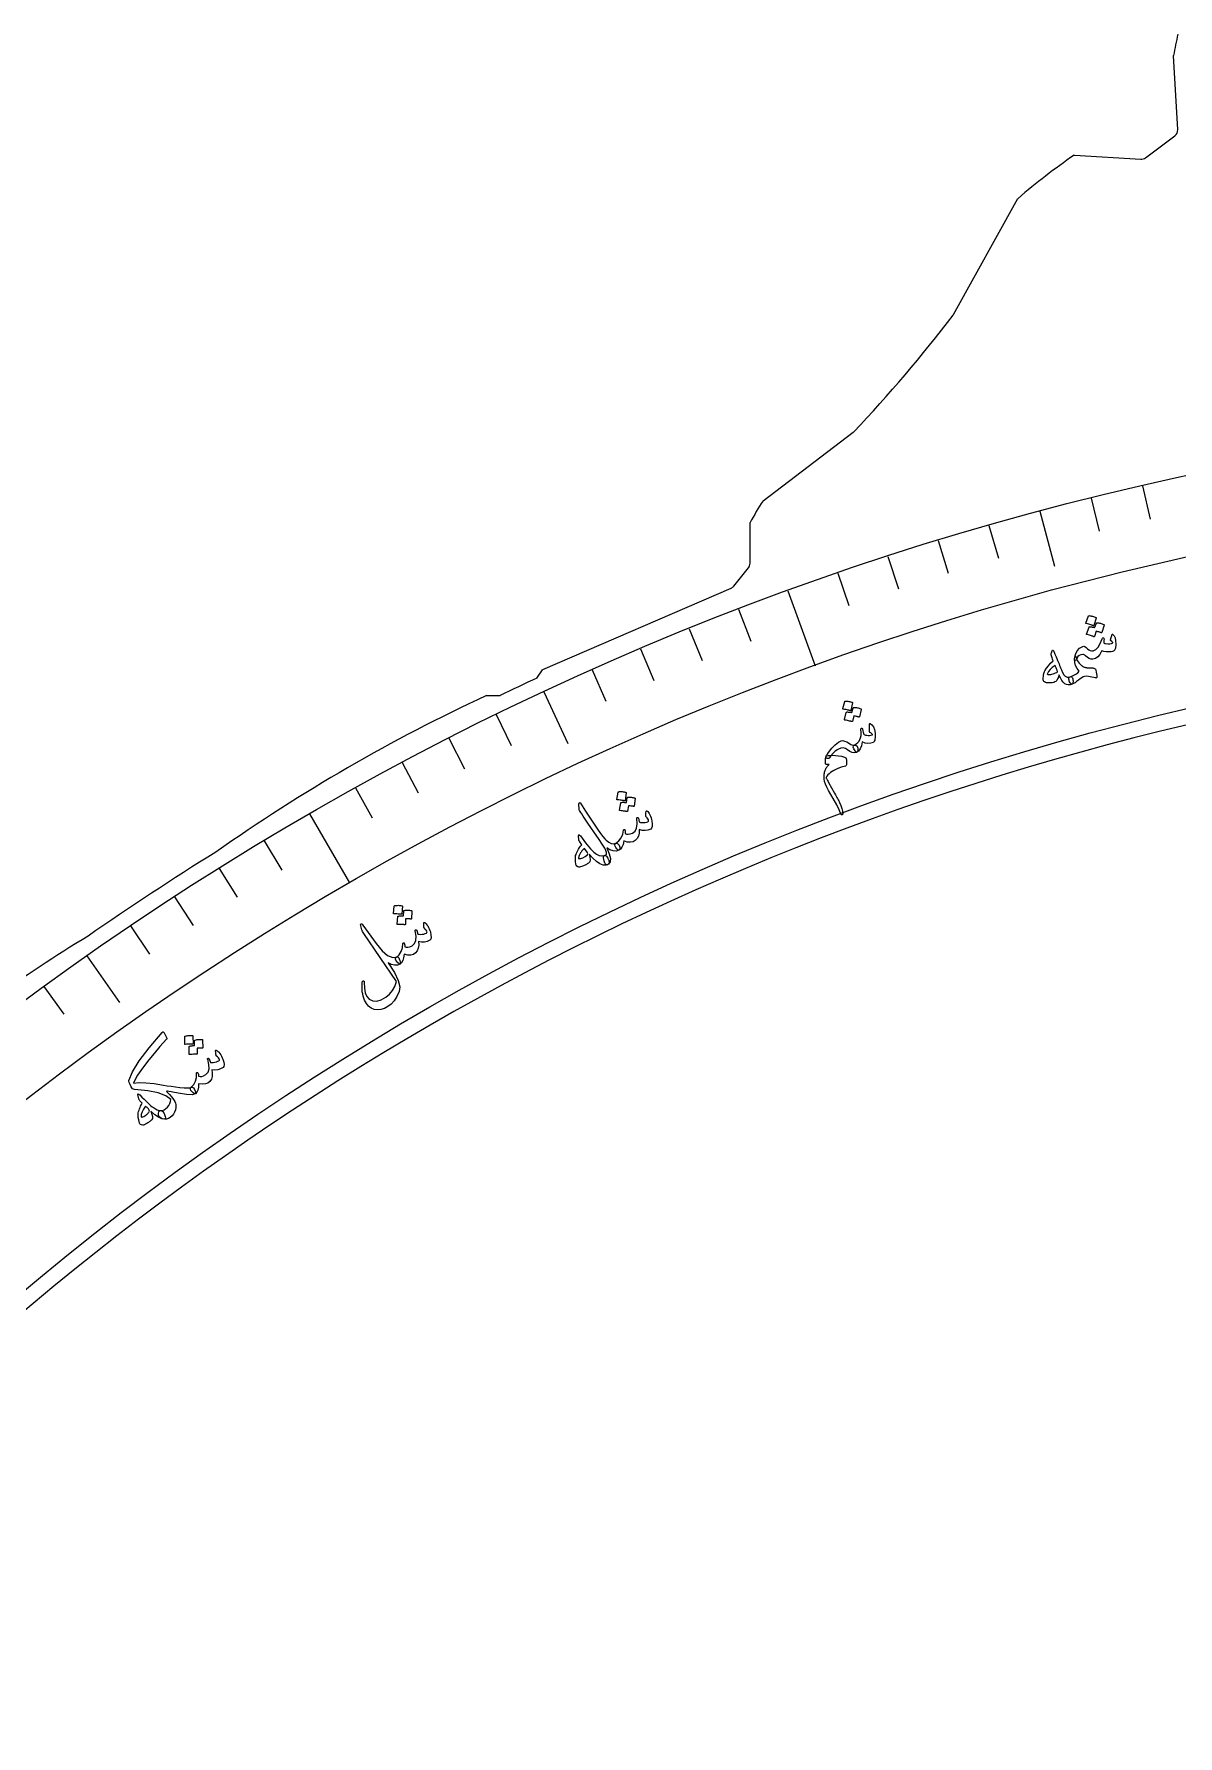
# Model space of a CAD drawing. Header units: millimetres. Extents: x -62 to 62, y -62 to 70.
# Drawn here: x -36.46 to -13.15, y 34.64 to 69.3 of the extents above; entities that cross this region are included whole.
import ezdxf

# ---------------------------------------------------------------- set-up
doc = ezdxf.new("R2010")
doc.units = ezdxf.units.MM
for name, color, linetype in [('CUT_INNER', 6, 'Continuous'), ('CUT_OUTER', 1, 'Continuous'), ('ENGRAVE', 7, 'Continuous'), ('ENGRAVE_FINE', 8, 'Continuous'), ('TEXT', 5, 'Continuous')]:
    doc.layers.add(name, color=color, linetype=linetype)

msp = doc.modelspace()

# ---------------------------------------------------------------- linework, layer by layer
at = {"layer": 'CUT_INNER'}
msp.add_arc((0.0001, -0.0002), 56.7299, 92.29341, 20.74242, dxfattribs=at)
at = {"layer": 'CUT_OUTER'}
for points in [[(-13.1565, 67.357), (-13.2399, 68.859), (-13.24, 68.8622)], [(-13.8122, 66.7817), (-13.2163, 67.2287)], [(-15.265, 66.8364), (-15.2612, 66.8364), (-13.9115, 66.752)], [(-17.7314, 63.5796), (-17.7235, 63.5922), (-16.412, 65.9529), (-16.41, 65.9561)], [(-21.605, 59.7927), (-21.6023, 59.795), (-19.7685, 61.1917), (-19.7563, 61.2021)], [(-21.8693, 58.5242), (-21.8693, 59.3492), (-21.8691, 59.3526)], [(-22.1981, 58.0606), (-21.9021, 58.4305)], [(-26.21, 56.1874), (-26.0978, 56.3556), (-26.0957, 56.3585), (-26.0925, 56.36), (-22.2557, 58.0166)], [(-27.2403, 55.8302), (-27.2366, 55.8304), (-26.9618, 55.8304)]]:
    msp.add_lwpolyline(points, dxfattribs=at)
for centre, radius, start, end in [((-7.9898, 68.0404), 5.3141, 166.26392, 171.10451), ((-13.3063, 67.3487), 0.15, 306.8699, 3.17859), ((-7.2425, 55.2168), 14.12, 124.62191, 130.48527), ((-13.9022, 66.9017), 0.15, 266.42367, 306.8699), ((-40.7986, 81.1748), 29.0119, 316.49377, 322.66426), ((-16.8892, 56.6637), 5.6594, 146.43523, 151.63346), ((-22.0193, 58.5242), 0.15, 321.34019, 0), ((-22.3152, 58.1543), 0.15, 293.35223, 321.34019), ((-6.7194, 14.1713), 46.3166, 114.88585, 115.91541), ((-12.1503, 23.3764), 35.7905, 114.93682, 125.14232), ((-0.3029, 0.4559), 61.4526, 121.872352, 124.777796), ((-18.077, 22.5607), 33.2178, 121.34224, 129.32297)]:
    msp.add_arc(centre, radius, start, end, dxfattribs=at)
at = {"layer": 'ENGRAVE'}
for points in [[(-15.9649, 59.582), (-15.6649, 58.4621)], [(-21.0971, 57.9638), (-20.5419, 56.4385)], [(-26.0687, 55.9045), (-25.5787, 54.8537)], [(-30.8419, 53.4197), (-30.0303, 52.014)], [(-35.3804, 50.5284), (-34.7154, 49.5787)]]:
    msp.add_lwpolyline(points, dxfattribs=at)
for radius in [61.6838, 60.0606, 57.0462]:
    msp.add_circle((0, 0), radius, dxfattribs=at)
at = {"layer": 'ENGRAVE_FINE'}
for points in [[(-13.8758, 60.1028), (-13.7194, 59.425)], [(-14.9227, 59.8515), (-14.7544, 59.1766)], [(-17.0024, 59.2943), (-16.8106, 58.6256)], [(-18.0346, 58.9885), (-17.8312, 58.3233)], [(-19.0613, 58.6648), (-18.8464, 58.0032)], [(-20.0823, 58.3232), (-19.8558, 57.6654)], [(-22.1055, 57.5868), (-21.8562, 56.9374)], [(-23.1072, 57.1922), (-22.8466, 56.5472)], [(-24.1018, 56.7802), (-23.83, 56.1399)], [(-25.0891, 56.351), (-24.8061, 55.7155)], [(-27.0404, 55.441), (-26.7354, 54.8158)], [(-28.0039, 54.9607), (-27.688, 54.3408)], [(-28.9588, 54.4636), (-28.6322, 53.8493)], [(-29.9049, 53.9499), (-29.5676, 53.3414)], [(-31.7695, 52.8733), (-31.4112, 52.2771)], [(-32.6874, 52.3108), (-32.3188, 51.7209)], [(-33.5954, 51.7324), (-33.2165, 51.149)], [(-34.4931, 51.1382), (-34.1041, 50.5615)], [(-36.2568, 49.9032), (-35.8479, 49.3405)]]:
    msp.add_lwpolyline(points, dxfattribs=at)
at = {"layer": 'TEXT'}
for points in [[(-14.977, 57.4502), (-14.9754, 57.4529), (-14.9728, 57.4549), (-14.969, 57.4564), (-14.9642, 57.4572), (-14.9458, 57.4553), (-14.9278, 57.4527), (-14.9102, 57.4494), (-14.8929, 57.4452), (-14.8759, 57.4402), (-14.8589, 57.4343), (-14.8421, 57.4275), (-14.8254, 57.4197), (-14.8209, 57.4165), (-14.8182, 57.4131), (-14.8173, 57.4094), (-14.8181, 57.4055), (-14.8667, 57.2568), (-14.8691, 57.2537), (-14.8728, 57.2525), (-14.878, 57.2532), (-14.8846, 57.2557), (-14.8902, 57.2578), (-14.8991, 57.2609), (-14.9111, 57.2649), (-14.9264, 57.2699), (-14.945, 57.2758), (-14.9673, 57.2825), (-14.9932, 57.2901), (-15.0228, 57.2985), (-15.0269, 57.3001), (-15.0292, 57.3022), (-15.0299, 57.3047), (-15.0288, 57.3076)], [(-14.8142, 57.3062), (-14.8126, 57.3088), (-14.81, 57.3109), (-14.8063, 57.3123), (-14.8015, 57.3131), (-14.7831, 57.3112), (-14.7652, 57.3085), (-14.7476, 57.3051), (-14.7304, 57.3009), (-14.7134, 57.2959), (-14.6965, 57.2899), (-14.6797, 57.2831), (-14.6631, 57.2752), (-14.6595, 57.2725), (-14.6574, 57.2691), (-14.6567, 57.2651), (-14.6575, 57.2606), (-14.7062, 57.112), (-14.708, 57.1098), (-14.7113, 57.1089), (-14.716, 57.1095), (-14.7223, 57.1114), (-14.7264, 57.1128), (-14.7329, 57.115), (-14.7417, 57.1178), (-14.7529, 57.1214), (-14.7664, 57.1257), (-14.7821, 57.1305), (-14.8002, 57.1358), (-14.8205, 57.1416), (-14.8554, 57.0322), (-14.8577, 57.0291), (-14.8615, 57.0279), (-14.8666, 57.0286), (-14.8732, 57.0311), (-14.8788, 57.0332), (-14.8876, 57.0363), (-14.8996, 57.0403), (-14.9148, 57.0453), (-14.9334, 57.0512), (-14.9557, 57.0579), (-14.9815, 57.0655), (-15.011, 57.0739), (-15.0143, 57.0757), (-15.0161, 57.0779), (-15.0165, 57.0805), (-15.0153, 57.0835), (-14.9639, 57.2261), (-14.9623, 57.2287), (-14.9597, 57.2307), (-14.956, 57.2322), (-14.9512, 57.233), (-14.9382, 57.2317), (-14.9253, 57.2301), (-14.9124, 57.2281), (-14.8995, 57.2259), (-14.8867, 57.2231), (-14.8741, 57.2197), (-14.8616, 57.2157), (-14.8494, 57.2111)], [(-15.2204, 56.5714), (-15.2269, 56.5595), (-15.2324, 56.5511), (-15.2368, 56.5461), (-15.2401, 56.5445), (-15.2504, 56.5474), (-15.2573, 56.5534), (-15.2608, 56.5625), (-15.2609, 56.5749), (-15.2425, 56.6692), (-15.2084, 56.7434), (-15.1587, 56.7975), (-15.0934, 56.8315), (-15.0715, 56.8334), (-15.0477, 56.8261), (-15.022, 56.8097), (-14.9943, 56.7842), (-14.9679, 56.7603), (-14.9399, 56.7452), (-14.91, 56.7388), (-14.8785, 56.7412), (-14.8257, 56.7654), (-14.778, 56.8145), (-14.7352, 56.8884), (-14.6975, 56.9871), (-14.6922, 56.9978), (-14.686, 57.0039), (-14.6789, 57.0057), (-14.6709, 57.0029), (-14.663, 56.9959), (-14.6584, 56.986), (-14.6571, 56.9732), (-14.6592, 56.9576), (-14.6624, 56.9423), (-14.6644, 56.9307), (-14.6654, 56.9227), (-14.6653, 56.9184), (-14.6604, 56.9065), (-14.6527, 56.8975), (-14.6422, 56.8915), (-14.6288, 56.8884), (-14.5819, 56.8842), (-14.5416, 56.8852), (-14.5082, 56.8914), (-14.4814, 56.9029), (-14.4789, 56.9093), (-14.4853, 56.9198), (-14.5005, 56.9342), (-14.5247, 56.9527), (-14.5273, 56.9547), (-14.5289, 56.957), (-14.5295, 56.9595), (-14.5289, 56.9623), (-14.4933, 57.077), (-14.4912, 57.0794), (-14.4887, 57.0804), (-14.4859, 57.0798), (-14.4827, 57.0779), (-14.4531, 57.0469), (-14.4326, 57.0029), (-14.4212, 56.9459), (-14.4188, 56.8758), (-14.4195, 56.8567), (-14.4207, 56.8389), (-14.4224, 56.8224), (-14.4248, 56.8072), (-14.4277, 56.7935), (-14.4312, 56.7812), (-14.4353, 56.7705), (-14.44, 56.7613), (-14.4513, 56.7463), (-14.4669, 56.7348), (-14.4866, 56.7266), (-14.5106, 56.7218), (-14.5663, 56.7183), (-14.6164, 56.7197), (-14.6608, 56.7262), (-14.6996, 56.7376), (-14.7019, 56.7389), (-14.7043, 56.7386), (-14.7068, 56.7368), (-14.7092, 56.7333), (-14.7409, 56.6695), (-14.7814, 56.6209), (-14.8309, 56.5877), (-14.8892, 56.5698), (-14.924, 56.5701), (-14.9597, 56.5817), (-14.9961, 56.6048), (-15.0333, 56.6393), (-15.0471, 56.651), (-15.0616, 56.6592), (-15.0766, 56.6638), (-15.0923, 56.6649), (-15.1305, 56.6585), (-15.1635, 56.6446), (-15.1913, 56.6233), (-15.214, 56.5947), (-15.2176, 56.5876), (-15.2199, 56.5814), (-15.2208, 56.576), (-15.2204, 56.5714)], [(-15.7145, 56.7403), (-15.7075, 56.7535), (-15.7, 56.7569), (-15.6921, 56.7505), (-15.6838, 56.7344), (-15.6798, 56.7244), (-15.6741, 56.7105), (-15.6666, 56.6929), (-15.6574, 56.6715), (-15.6465, 56.6461), (-15.634, 56.6164), (-15.6199, 56.5824), (-15.6041, 56.5441), (-15.5886, 56.5065), (-15.5748, 56.4728), (-15.5626, 56.4431), (-15.552, 56.4173), (-15.5431, 56.3955), (-15.536, 56.3779), (-15.5305, 56.3644), (-15.5268, 56.355), (-15.5014, 56.2964), (-15.4761, 56.2525), (-15.4507, 56.2232), (-15.4254, 56.2084), (-15.4093, 56.2044), (-15.391, 56.2039), (-15.3705, 56.2069), (-15.3479, 56.2135), (-15.3338, 56.2149), (-15.3217, 56.2112), (-15.3115, 56.2022), (-15.3033, 56.1879), (-15.2968, 56.1698), (-15.2923, 56.1509), (-15.2898, 56.1312), (-15.2894, 56.1108), (-15.2911, 56.0928), (-15.2946, 56.0788), (-15.2998, 56.0689), (-15.3068, 56.0629), (-15.3504, 56.0514), (-15.3901, 56.0491), (-15.4259, 56.0559), (-15.4577, 56.0719), (-15.4884, 56.0997), (-15.5184, 56.1392), (-15.5476, 56.1904), (-15.576, 56.2533), (-15.5885, 56.2067), (-15.6037, 56.1686), (-15.6217, 56.139), (-15.6425, 56.1178), (-15.6612, 56.1071), (-15.6842, 56.0985), (-15.7117, 56.092), (-15.7436, 56.0877), (-15.778, 56.0859), (-15.8075, 56.0868), (-15.8322, 56.0905), (-15.8521, 56.0968), (-15.8695, 56.1066), (-15.8825, 56.1184), (-15.8911, 56.1321), (-15.8953, 56.1476), (-15.8969, 56.1681), (-15.8964, 56.1915), (-15.8938, 56.2177), (-15.8891, 56.2467), (-15.883, 56.2762), (-15.8771, 56.3001), (-15.8714, 56.3182), (-15.8659, 56.3307), (-15.8311, 56.3851), (-15.7914, 56.4381), (-15.7466, 56.4897), (-15.6969, 56.54), (-15.708, 56.5715), (-15.7173, 56.5987), (-15.7247, 56.6217), (-15.7303, 56.6405), (-15.7337, 56.6567), (-15.7348, 56.6717), (-15.7336, 56.6855), (-15.73, 56.6982)], [(-15.2106, 56.5686), (-15.2021, 56.5448), (-15.1869, 56.5189), (-15.1651, 56.491), (-15.1368, 56.461), (-15.1247, 56.4503), (-15.1126, 56.4405), (-15.1005, 56.4317), (-15.0882, 56.4237), (-15.0758, 56.4167), (-15.0634, 56.4106), (-15.0509, 56.4054), (-15.0382, 56.4012), (-15.0326, 56.3999), (-15.0255, 56.399), (-15.017, 56.3983), (-15.0069, 56.3979), (-14.9953, 56.3976), (-14.9821, 56.3975), (-14.9675, 56.3974), (-14.9512, 56.3974), (-14.9382, 56.3972), (-14.926, 56.3967), (-14.9145, 56.3958), (-14.9039, 56.3947), (-14.8939, 56.3932), (-14.8843, 56.3916), (-14.8751, 56.3897), (-14.8663, 56.3876), (-14.8518, 56.383), (-14.8402, 56.3752), (-14.8316, 56.3641), (-14.8259, 56.3498), (-14.8166, 56.3081), (-14.81, 56.2706), (-14.806, 56.2374), (-14.8047, 56.2083), (-14.8054, 56.1965), (-14.8095, 56.1892), (-14.817, 56.1863), (-14.8279, 56.1879), (-14.9087, 56.2065), (-14.9733, 56.218), (-15.0218, 56.2222), (-15.0541, 56.2193), (-15.0801, 56.2096), (-15.1098, 56.1936), (-15.143, 56.1711), (-15.18, 56.1423), (-15.1985, 56.1271), (-15.2162, 56.1134), (-15.233, 56.1011), (-15.249, 56.0903), (-15.2643, 56.0811), (-15.279, 56.0734), (-15.2932, 56.0674), (-15.3068, 56.0629), (-15.3169, 56.0626), (-15.3272, 56.0672), (-15.3377, 56.0767), (-15.3484, 56.0911), (-15.3584, 56.1089), (-15.3659, 56.1272), (-15.3712, 56.1459), (-15.374, 56.165), (-15.3737, 56.1825), (-15.3692, 56.1964), (-15.3606, 56.2067), (-15.3479, 56.2135), (-15.2868, 56.2386), (-15.2357, 56.2655), (-15.1944, 56.2942), (-15.1629, 56.3247), (-15.2072, 56.3799), (-15.238, 56.44), (-15.2554, 56.5052), (-15.2592, 56.5753), (-15.2492, 56.6192), (-15.2377, 56.6327), (-15.2249, 56.6159), (-15.2106, 56.5686)], [(-15.6569, 56.4414), (-15.7118, 56.4037), (-15.7561, 56.3638), (-15.7898, 56.3216), (-15.813, 56.2772), (-15.8138, 56.2717), (-15.8125, 56.2674), (-15.809, 56.2641), (-15.8033, 56.2619), (-15.7837, 56.2593), (-15.7633, 56.2589), (-15.7418, 56.2607), (-15.7194, 56.2647), (-15.6961, 56.2708), (-15.6717, 56.2791), (-15.6464, 56.2896), (-15.6201, 56.3022), (-15.6162, 56.3047), (-15.6124, 56.3084), (-15.6086, 56.3131), (-15.605, 56.319), (-15.6098, 56.3324), (-15.615, 56.3463), (-15.6208, 56.3608), (-15.627, 56.3759), (-15.6338, 56.3914), (-15.641, 56.4075), (-15.6487, 56.4242), (-15.6569, 56.4414)], [(-19.9412, 55.7095), (-19.9399, 55.7123), (-19.9374, 55.7146), (-19.9339, 55.7163), (-19.9292, 55.7175), (-19.9107, 55.7173), (-19.8926, 55.7163), (-19.8748, 55.7145), (-19.8573, 55.7119), (-19.8399, 55.7084), (-19.8226, 55.704), (-19.8052, 55.6987), (-19.7879, 55.6924), (-19.7832, 55.6896), (-19.7802, 55.6864), (-19.779, 55.6828), (-19.7794, 55.6789), (-19.8144, 55.5265), (-19.8165, 55.5232), (-19.8201, 55.5217), (-19.8253, 55.5219), (-19.832, 55.5239), (-19.8378, 55.5255), (-19.8469, 55.5278), (-19.8592, 55.5307), (-19.8748, 55.5344), (-19.8939, 55.5386), (-19.9166, 55.5434), (-19.943, 55.5486), (-19.9731, 55.5544), (-19.9773, 55.5556), (-19.9798, 55.5575), (-19.9807, 55.5599), (-19.98, 55.563)], [(-19.7667, 55.5803), (-19.7654, 55.5831), (-19.7629, 55.5853), (-19.7593, 55.5871), (-19.7547, 55.5883), (-19.7363, 55.588), (-19.7182, 55.587), (-19.7004, 55.5851), (-19.683, 55.5824), (-19.6656, 55.5789), (-19.6483, 55.5744), (-19.6311, 55.5691), (-19.6138, 55.5627), (-19.6101, 55.5603), (-19.6077, 55.5571), (-19.6067, 55.5532), (-19.607, 55.5486), (-19.6421, 55.3964), (-19.6436, 55.394), (-19.6468, 55.3929), (-19.6516, 55.393), (-19.658, 55.3944), (-19.6622, 55.3955), (-19.6689, 55.397), (-19.6779, 55.3991), (-19.6893, 55.4017), (-19.703, 55.4048), (-19.7191, 55.4081), (-19.7375, 55.4118), (-19.7582, 55.4158), (-19.7831, 55.3039), (-19.7851, 55.3006), (-19.7887, 55.2991), (-19.7939, 55.2993), (-19.8006, 55.3012), (-19.8064, 55.3029), (-19.8155, 55.3051), (-19.8277, 55.3081), (-19.8433, 55.3117), (-19.8623, 55.316), (-19.885, 55.3207), (-19.9113, 55.326), (-19.9413, 55.3318), (-19.9448, 55.3333), (-19.9468, 55.3353), (-19.9474, 55.3379), (-19.9465, 55.341), (-19.9082, 55.4874), (-19.9068, 55.4902), (-19.9044, 55.4925), (-19.9008, 55.4942), (-19.8962, 55.4954), (-19.8832, 55.4953), (-19.8702, 55.4948), (-19.8572, 55.494), (-19.8442, 55.4929), (-19.8312, 55.4912), (-19.8184, 55.4889), (-19.8057, 55.4861), (-19.7931, 55.4825)], [(-19.4349, 55.2489), (-19.4344, 55.2564), (-19.4322, 55.2609), (-19.4282, 55.2623), (-19.4224, 55.2606), (-19.3862, 55.2341), (-19.3571, 55.1926), (-19.3353, 55.1362), (-19.3206, 55.0648), (-19.3177, 55.0329), (-19.3173, 55.0021), (-19.3194, 54.9725), (-19.324, 54.9442), (-19.3307, 54.9183), (-19.3381, 54.8983), (-19.3462, 54.8843), (-19.355, 54.8763), (-19.4103, 54.8583), (-19.4672, 54.8541), (-19.5257, 54.8634), (-19.5859, 54.8863), (-19.6019, 54.8057), (-19.6257, 54.7436), (-19.6575, 54.7001), (-19.6973, 54.6751), (-19.7043, 54.675), (-19.7122, 54.6794), (-19.721, 54.6883), (-19.7308, 54.7017), (-19.7545, 54.7467), (-19.7656, 54.7818), (-19.7642, 54.8068), (-19.7502, 54.8219), (-19.7099, 54.8448), (-19.6764, 54.871), (-19.6499, 54.9004), (-19.6302, 54.9331), (-19.6168, 54.9718), (-19.609, 55.0194), (-19.6069, 55.0757), (-19.6104, 55.1408), (-19.6098, 55.149), (-19.6072, 55.1553), (-19.6026, 55.1598), (-19.596, 55.1625), (-19.5884, 55.163), (-19.5828, 55.1603), (-19.5789, 55.1544), (-19.577, 55.1453), (-19.5722, 55.1101), (-19.567, 55.0822), (-19.5614, 55.0615), (-19.5554, 55.0481), (-19.5469, 55.0398), (-19.5333, 55.0325), (-19.5145, 55.0264), (-19.4907, 55.0214), (-19.4632, 55.0188), (-19.4349, 55.0195), (-19.406, 55.0234), (-19.3764, 55.0305), (-19.3763, 55.0305), (-19.376, 55.0307), (-19.3755, 55.0308), (-19.3748, 55.0311), (-19.3742, 55.033), (-19.3751, 55.036), (-19.3776, 55.0401), (-19.3816, 55.0452), (-19.388, 55.0517), (-19.3977, 55.0598), (-19.4108, 55.0694), (-19.4271, 55.0807), (-19.43, 55.0827), (-19.4321, 55.0858), (-19.4335, 55.0898), (-19.4339, 55.0948)], [(-20.0132, 54.9073), (-19.9813, 54.9117), (-19.9424, 54.904), (-19.8966, 54.8843), (-19.844, 54.8525), (-19.8168, 54.8363), (-19.7928, 54.8254), (-19.7723, 54.82), (-19.7551, 54.8201), (-19.7137, 54.8191), (-19.6866, 54.7996), (-19.6738, 54.7616), (-19.6752, 54.7052), (-19.6779, 54.6945), (-19.6833, 54.6857), (-19.6914, 54.6786), (-19.7022, 54.6733), (-19.744, 54.6656), (-19.7883, 54.6717), (-19.8351, 54.6917), (-19.8844, 54.7254), (-19.9275, 54.752), (-19.973, 54.7628), (-20.0207, 54.7577), (-20.0707, 54.7368), (-20.0955, 54.7221), (-20.1191, 54.7061), (-20.1416, 54.6885), (-20.163, 54.6696), (-20.1831, 54.6492), (-20.2017, 54.6276), (-20.2187, 54.6046), (-20.2342, 54.5804), (-20.249, 54.5613), (-20.2643, 54.5498), (-20.2801, 54.546), (-20.2965, 54.5498), (-20.3117, 54.5582), (-20.3217, 54.5668), (-20.3266, 54.5758), (-20.3262, 54.585), (-20.321, 54.5979), (-20.3105, 54.6159), (-20.2948, 54.6391), (-20.2738, 54.6674), (-20.2009, 54.7575), (-20.1331, 54.8275), (-20.0705, 54.8774), (-20.0132, 54.9073)], [(-20.3323, 54.4532), (-20.3322, 54.506), (-20.3303, 54.5465), (-20.3265, 54.5748), (-20.321, 54.5907), (-20.3068, 54.6006), (-20.2798, 54.6078), (-20.2402, 54.6124), (-20.1878, 54.6142), (-20.1264, 54.6124), (-20.0654, 54.6057), (-20.0048, 54.5942), (-19.9446, 54.578), (-19.9284, 54.5707), (-19.9167, 54.5595), (-19.9096, 54.5444), (-19.907, 54.5253), (-19.906, 54.5056), (-19.9053, 54.488), (-19.905, 54.4727), (-19.905, 54.4595), (-19.9051, 54.4487), (-19.9053, 54.4405), (-19.9055, 54.4348), (-19.9057, 54.4316), (-19.9078, 54.4164), (-19.912, 54.4048), (-19.9181, 54.3969), (-19.9263, 54.3927), (-20.013, 54.3695), (-20.092, 54.3404), (-20.1634, 54.3055), (-20.2272, 54.2648), (-20.2603, 54.239), (-20.2871, 54.2128), (-20.3075, 54.1862), (-20.3215, 54.1592), (-20.3206, 54.1552), (-20.318, 54.1487), (-20.3138, 54.1397), (-20.308, 54.1281), (-20.3006, 54.1141), (-20.2915, 54.0975), (-20.2808, 54.0784), (-20.2685, 54.0569), (-20.1469, 53.8395), (-20.1295, 53.8092), (-20.1134, 53.7809), (-20.0986, 53.7546), (-20.0851, 53.7302), (-20.073, 53.7078), (-20.0625, 53.6875), (-20.0536, 53.6692), (-20.0463, 53.6531), (-20.0197, 53.5895), (-19.9999, 53.5302), (-19.9869, 53.475), (-19.9806, 53.424), (-19.9818, 53.414), (-19.9848, 53.4063), (-19.9895, 53.4009), (-19.9961, 53.3979), (-20.006, 53.3979), (-20.0147, 53.4043), (-20.0222, 53.4169), (-20.0284, 53.4358), (-20.0547, 53.5049), (-20.1045, 53.6049), (-20.1776, 53.7357), (-20.2743, 53.8972), (-20.3085, 53.9617), (-20.334, 54.023), (-20.3507, 54.0811), (-20.3586, 54.136), (-20.3598, 54.1617), (-20.3601, 54.1862), (-20.3594, 54.2095), (-20.3579, 54.2317), (-20.3554, 54.2526), (-20.3519, 54.2721), (-20.3475, 54.2903), (-20.3421, 54.307), (-20.3349, 54.3233), (-20.3267, 54.3392), (-20.3177, 54.3547), (-20.3077, 54.3699), (-20.2969, 54.3848), (-20.2854, 54.3995), (-20.2733, 54.414), (-20.2605, 54.4282), (-20.2618, 54.4286), (-20.2635, 54.4289), (-20.2656, 54.4291), (-20.2681, 54.429), (-20.2711, 54.4289), (-20.2744, 54.4286), (-20.2781, 54.4281), (-20.2823, 54.4275), (-20.2861, 54.4278), (-20.2901, 54.428), (-20.2941, 54.4281), (-20.2981, 54.4281), (-20.3023, 54.4279), (-20.3066, 54.4279), (-20.311, 54.4279), (-20.3156, 54.428), (-20.323, 54.43), (-20.3282, 54.4349), (-20.3314, 54.4426), (-20.3323, 54.4532)], [(-24.5559, 53.8636), (-24.5548, 53.8665), (-24.5526, 53.8689), (-24.5492, 53.871), (-24.5446, 53.8726), (-24.5262, 53.8739), (-24.508, 53.8745), (-24.4901, 53.8742), (-24.4724, 53.873), (-24.4548, 53.871), (-24.4372, 53.8681), (-24.4195, 53.8642), (-24.4017, 53.8594), (-24.3968, 53.857), (-24.3935, 53.8541), (-24.3919, 53.8506), (-24.3921, 53.8467), (-24.4142, 53.6919), (-24.416, 53.6885), (-24.4195, 53.6866), (-24.4247, 53.6864), (-24.4315, 53.6878), (-24.4375, 53.6889), (-24.4467, 53.6904), (-24.4592, 53.6923), (-24.4751, 53.6947), (-24.4944, 53.6973), (-24.5175, 53.7001), (-24.5443, 53.7031), (-24.5747, 53.7063), (-24.579, 53.7072), (-24.5817, 53.7089), (-24.5828, 53.7112), (-24.5823, 53.7143)], [(-24.3711, 53.7495), (-24.37, 53.7524), (-24.3678, 53.7549), (-24.3644, 53.7569), (-24.3598, 53.7585), (-24.3415, 53.7598), (-24.3233, 53.7602), (-24.3055, 53.7599), (-24.2878, 53.7587), (-24.2703, 53.7566), (-24.2527, 53.7536), (-24.235, 53.7497), (-24.2173, 53.7449), (-24.2133, 53.7427), (-24.2107, 53.7397), (-24.2093, 53.736), (-24.2093, 53.7313), (-24.2315, 53.5767), (-24.2328, 53.5742), (-24.2359, 53.5728), (-24.2407, 53.5726), (-24.2472, 53.5734), (-24.2515, 53.5741), (-24.2583, 53.5751), (-24.2674, 53.5764), (-24.279, 53.5781), (-24.293, 53.5799), (-24.3093, 53.5819), (-24.3279, 53.5841), (-24.3489, 53.5863), (-24.3643, 53.4726), (-24.3661, 53.4692), (-24.3695, 53.4674), (-24.3747, 53.4672), (-24.3816, 53.4686), (-24.3875, 53.4697), (-24.3967, 53.4712), (-24.4092, 53.4731), (-24.425, 53.4754), (-24.4443, 53.4781), (-24.4673, 53.4809), (-24.494, 53.4839), (-24.5244, 53.4872), (-24.528, 53.4884), (-24.5301, 53.4903), (-24.5309, 53.4928), (-24.5303, 53.4959), (-24.5044, 53.6451), (-24.5033, 53.6479), (-24.501, 53.6504), (-24.4976, 53.6524), (-24.4931, 53.654), (-24.4801, 53.655), (-24.4671, 53.6556), (-24.4541, 53.6559), (-24.441, 53.6559), (-24.428, 53.6553), (-24.415, 53.6541), (-24.4021, 53.6523), (-24.3893, 53.6499)], [(-24.8515, 52.493), (-24.8566, 52.5239), (-24.8563, 52.5474), (-24.8505, 52.5633), (-24.8392, 52.5718), (-24.8215, 52.5785), (-24.8082, 52.5859), (-24.7992, 52.5939), (-24.7945, 52.6024), (-24.7937, 52.6326), (-24.8056, 52.6725), (-24.83, 52.7219), (-24.8672, 52.781), (-24.9592, 52.9166), (-25.0411, 53.0373), (-25.1128, 53.1432), (-25.1744, 53.2342), (-25.2258, 53.3103), (-25.2672, 53.3716), (-25.2985, 53.4179), (-25.3198, 53.4493), (-25.3328, 53.4706), (-25.3425, 53.4889), (-25.3488, 53.5043), (-25.3517, 53.5167), (-25.3553, 53.6147), (-25.3507, 53.6398), (-25.3439, 53.6523), (-25.335, 53.652), (-25.324, 53.6391), (-25.2205, 53.4777), (-25.1279, 53.3355), (-25.0462, 53.2124), (-24.9753, 53.1086), (-24.9154, 53.0238), (-24.8665, 52.9578), (-24.8287, 52.9107), (-24.802, 52.8825), (-24.7471, 52.8412), (-24.6963, 52.8171), (-24.6496, 52.8102), (-24.6068, 52.8206), (-24.5932, 52.8237), (-24.5791, 52.8206), (-24.5645, 52.8112), (-24.5494, 52.7957), (-24.5382, 52.78), (-24.53, 52.7631), (-24.5248, 52.7451), (-24.5227, 52.7259), (-24.5236, 52.7087), (-24.527, 52.6952), (-24.5327, 52.6853), (-24.5409, 52.6791), (-24.5997, 52.662), (-24.6606, 52.6644), (-24.7236, 52.6863), (-24.7886, 52.7278), (-24.737, 52.6082), (-24.7138, 52.513), (-24.7189, 52.4423), (-24.7524, 52.3961), (-24.7634, 52.3892), (-24.7738, 52.385), (-24.7835, 52.3835), (-24.7926, 52.3847), (-24.8029, 52.3891), (-24.8123, 52.397), (-24.8207, 52.4085), (-24.8282, 52.4235), (-24.8314, 52.4325), (-24.8347, 52.4413), (-24.8379, 52.45), (-24.841, 52.4587), (-24.844, 52.4673), (-24.8468, 52.4759), (-24.8493, 52.4844), (-24.8515, 52.493)], [(-23.9841, 53.4771), (-23.9817, 53.481), (-23.9772, 53.482), (-23.9708, 53.4802), (-23.9624, 53.4754), (-23.9513, 53.4659), (-23.9393, 53.4506), (-23.9264, 53.4295), (-23.9127, 53.4027), (-23.8982, 53.3716), (-23.8862, 53.3404), (-23.8768, 53.309), (-23.8699, 53.2774), (-23.8623, 53.2134), (-23.8637, 53.1643), (-23.8742, 53.1301), (-23.8937, 53.1109), (-23.9506, 53.0891), (-24.0085, 53.0805), (-24.0673, 53.0849), (-24.1271, 53.1024), (-24.1301, 53.0307), (-24.1444, 52.9693), (-24.17, 52.9182), (-24.2068, 52.8774), (-24.253, 52.851), (-24.3073, 52.8408), (-24.3698, 52.8468), (-24.4406, 52.8691), (-24.4571, 52.7987), (-24.4795, 52.7435), (-24.508, 52.7034), (-24.5425, 52.6784), (-24.5521, 52.6792), (-24.5654, 52.6888), (-24.5823, 52.7072), (-24.6029, 52.7344), (-24.6191, 52.7632), (-24.6255, 52.787), (-24.6219, 52.8059), (-24.6084, 52.8199), (-24.5437, 52.8699), (-24.4951, 52.9313), (-24.4627, 53.0039), (-24.4463, 53.088), (-24.4454, 53.0925), (-24.4439, 53.0962), (-24.4417, 53.099), (-24.4389, 53.1009), (-24.435, 53.1022), (-24.4311, 53.1026), (-24.4272, 53.102), (-24.4234, 53.1004), (-24.418, 53.0926), (-24.4148, 53.0767), (-24.4139, 53.0525), (-24.4151, 53.0202), (-24.3884, 53.0081), (-24.3545, 53.0056), (-24.3135, 53.0129), (-24.2652, 53.0299), (-24.213, 53.0684), (-24.1805, 53.131), (-24.1677, 53.2176), (-24.1745, 53.3284), (-24.1749, 53.3341), (-24.1743, 53.3385), (-24.1726, 53.3418), (-24.17, 53.3438), (-24.1654, 53.3454), (-24.161, 53.346), (-24.1568, 53.3455), (-24.1529, 53.3439), (-24.1491, 53.3409), (-24.1461, 53.3375), (-24.144, 53.3337), (-24.1426, 53.3296), (-24.1283, 53.2561), (-24.1024, 53.248), (-24.0737, 53.2437), (-24.0421, 53.243), (-24.0077, 53.2459), (-23.9757, 53.2521), (-23.953, 53.2606), (-23.9396, 53.2712), (-23.9355, 53.2841), (-23.9392, 53.2993), (-23.9496, 53.3186), (-23.9669, 53.342), (-23.991, 53.3694), (-23.9933, 53.3792), (-23.993, 53.4004), (-23.9899, 53.433), (-23.9841, 53.4771)], [(-25.052, 52.6416), (-24.9983, 52.5975), (-24.9449, 52.5711), (-24.8919, 52.5626), (-24.8392, 52.5718), (-24.8245, 52.5737), (-24.8099, 52.5693), (-24.7954, 52.5586), (-24.7811, 52.5417), (-24.7749, 52.532), (-24.769, 52.522), (-24.7634, 52.5116), (-24.758, 52.5008), (-24.7532, 52.4896), (-24.7492, 52.4781), (-24.746, 52.4662), (-24.7435, 52.4539), (-24.7409, 52.4331), (-24.7412, 52.4167), (-24.7445, 52.4046), (-24.7508, 52.3968), (-24.7768, 52.3845), (-24.804, 52.3774), (-24.8324, 52.3755), (-24.8621, 52.3786), (-24.9284, 52.4034), (-24.9976, 52.4491), (-25.0698, 52.5156), (-25.1448, 52.6031), (-25.1316, 52.5364), (-25.1282, 52.4842), (-25.1346, 52.4466), (-25.1507, 52.4234), (-25.1617, 52.4155), (-25.1736, 52.4077), (-25.1863, 52.3999), (-25.1998, 52.3921), (-25.2144, 52.3844), (-25.23, 52.3767), (-25.2466, 52.3689), (-25.2643, 52.3611), (-25.2974, 52.3478), (-25.3237, 52.3391), (-25.3431, 52.3353), (-25.3558, 52.3361), (-25.38, 52.3449), (-25.398, 52.3571), (-25.4099, 52.3728), (-25.4155, 52.392), (-25.4226, 52.4569), (-25.4261, 52.5082), (-25.4262, 52.5458), (-25.4227, 52.5696), (-25.4147, 52.5954), (-25.4045, 52.6217), (-25.3922, 52.6486), (-25.3777, 52.676), (-25.3611, 52.704), (-25.3423, 52.7325), (-25.3214, 52.7615), (-25.2983, 52.7911), (-25.3376, 52.8492), (-25.342, 52.8564), (-25.3459, 52.863), (-25.3495, 52.8691), (-25.3527, 52.8746), (-25.3554, 52.8797), (-25.3572, 52.8845), (-25.3583, 52.8889), (-25.3586, 52.893), (-25.3624, 52.9815), (-25.3607, 52.9943), (-25.3539, 52.9971), (-25.3421, 52.9898), (-25.3252, 52.9724), (-25.2904, 52.923), (-25.2557, 52.8759), (-25.2211, 52.8312), (-25.1865, 52.7888), (-25.1522, 52.7488), (-25.1183, 52.7109), (-25.085, 52.6752), (-25.052, 52.6416)], [(-25.2436, 52.7173), (-25.2532, 52.7087), (-25.263, 52.6994), (-25.2729, 52.6896), (-25.2831, 52.6792), (-25.2932, 52.668), (-25.303, 52.6557), (-25.3126, 52.6423), (-25.3219, 52.6279), (-25.3308, 52.6135), (-25.3387, 52.599), (-25.3456, 52.5843), (-25.3514, 52.5694), (-25.356, 52.5543), (-25.3593, 52.5391), (-25.3614, 52.5237), (-25.3622, 52.5083), (-25.3189, 52.5093), (-25.2748, 52.523), (-25.2297, 52.5494), (-25.1838, 52.5883), (-25.1784, 52.598), (-25.1771, 52.6103), (-25.1799, 52.6252), (-25.1868, 52.6427)], [(-29.1165, 51.5414), (-29.1156, 51.5443), (-29.1136, 51.547), (-29.1104, 51.5493), (-29.106, 51.5513), (-29.0878, 51.5542), (-29.0697, 51.5563), (-29.0518, 51.5576), (-29.0341, 51.558), (-29.0164, 51.5575), (-28.9986, 51.5561), (-28.9806, 51.5538), (-28.9625, 51.5505), (-28.9573, 51.5485), (-28.9538, 51.5459), (-28.952, 51.5426), (-28.9518, 51.5386), (-28.9604, 51.3825), (-28.9619, 51.3789), (-28.9653, 51.3768), (-28.9704, 51.3762), (-28.9774, 51.377), (-28.9834, 51.3776), (-28.9927, 51.3783), (-29.0053, 51.3791), (-29.0213, 51.38), (-29.0408, 51.381), (-29.0641, 51.3818), (-29.091, 51.3825), (-29.1217, 51.383), (-29.126, 51.3836), (-29.1288, 51.385), (-29.1301, 51.3872), (-29.1298, 51.3904)], [(-28.9225, 51.4437), (-28.9217, 51.4466), (-28.9196, 51.4493), (-28.9164, 51.4516), (-28.912, 51.4536), (-28.8939, 51.4564), (-28.8758, 51.4584), (-28.858, 51.4596), (-28.8403, 51.46), (-28.8227, 51.4594), (-28.8049, 51.458), (-28.7869, 51.4556), (-28.7689, 51.4523), (-28.7647, 51.4505), (-28.7618, 51.4478), (-28.7601, 51.4441), (-28.7597, 51.4395), (-28.7685, 51.2836), (-28.7696, 51.2809), (-28.7726, 51.2793), (-28.7773, 51.2786), (-28.7839, 51.2789), (-28.7882, 51.2792), (-28.795, 51.2796), (-28.8043, 51.2801), (-28.8159, 51.2808), (-28.83, 51.2815), (-28.8464, 51.282), (-28.8652, 51.2826), (-28.8863, 51.283), (-28.8918, 51.1684), (-28.8933, 51.1648), (-28.8966, 51.1627), (-28.9017, 51.1621), (-28.9087, 51.1629), (-28.9147, 51.1635), (-28.924, 51.1642), (-28.9366, 51.165), (-28.9525, 51.166), (-28.972, 51.1669), (-28.9951, 51.1677), (-29.022, 51.1685), (-29.0526, 51.169), (-29.0562, 51.17), (-29.0585, 51.1716), (-29.0595, 51.1741), (-29.0592, 51.1772), (-29.0463, 51.3281), (-29.0454, 51.331), (-29.0434, 51.3337), (-29.0402, 51.336), (-29.0358, 51.338), (-29.023, 51.3401), (-29.0101, 51.3418), (-28.9971, 51.3432), (-28.9841, 51.3443), (-28.971, 51.3449), (-28.958, 51.3448), (-28.945, 51.3441), (-28.932, 51.3428)], [(-29.4859, 50.7783), (-29.3655, 50.6326), (-29.2522, 50.5389), (-29.146, 50.4972), (-29.0467, 50.5074), (-29.0373, 50.5028), (-29.0269, 50.4887), (-29.0157, 50.4652), (-29.0034, 50.4322), (-28.9949, 50.4056), (-28.9913, 50.3852), (-28.9928, 50.3708), (-28.9992, 50.3626), (-29.0545, 50.3407), (-29.1129, 50.337), (-29.1744, 50.3515), (-29.239, 50.3842), (-29.1158, 50.1901), (-29.0377, 50.0279), (-29.0046, 49.8977), (-29.0164, 49.7996), (-29.0666, 49.6982), (-29.1217, 49.614), (-29.1818, 49.5471), (-29.2471, 49.4974), (-29.3193, 49.4598), (-29.3896, 49.4376), (-29.458, 49.4308), (-29.5245, 49.4395), (-29.586, 49.4636), (-29.6396, 49.503), (-29.6853, 49.5577), (-29.7229, 49.6279), (-29.7383, 49.6682), (-29.7509, 49.7102), (-29.7609, 49.7537), (-29.7682, 49.7989), (-29.7726, 49.8457), (-29.7742, 49.8942), (-29.7729, 49.9445), (-29.7686, 49.9965), (-29.767, 50.0027), (-29.7644, 50.008), (-29.7608, 50.0125), (-29.7561, 50.016), (-29.7516, 50.0179), (-29.747, 50.0184), (-29.7423, 50.0174), (-29.7374, 50.015), (-29.7332, 50.0111), (-29.7303, 50.0056), (-29.7288, 49.9986), (-29.7286, 49.99), (-29.7268, 49.8714), (-29.7093, 49.775), (-29.6761, 49.7007), (-29.6274, 49.6487), (-29.5549, 49.6135), (-29.4749, 49.6078), (-29.3873, 49.6314), (-29.2919, 49.6843), (-29.2167, 49.7467), (-29.1549, 49.8211), (-29.1064, 49.9077), (-29.0714, 50.0064), (-29.7366, 50.9834), (-29.7524, 51.0068), (-29.7647, 51.0273), (-29.7735, 51.0447), (-29.7788, 51.0592), (-29.8024, 51.1659), (-29.7958, 51.18), (-29.7857, 51.1826), (-29.7719, 51.1738), (-29.7546, 51.1536)], [(-28.5134, 51.2057), (-28.5113, 51.2098), (-28.507, 51.2112), (-28.5004, 51.2099), (-28.4916, 51.2059), (-28.4798, 51.1973), (-28.4665, 51.1831), (-28.4519, 51.1632), (-28.4358, 51.1377), (-28.4187, 51.108), (-28.4041, 51.078), (-28.392, 51.0475), (-28.3824, 51.0166), (-28.3692, 50.9535), (-28.3664, 50.9044), (-28.3739, 50.8695), (-28.3917, 50.8486), (-28.4465, 50.8221), (-28.5034, 50.8085), (-28.5624, 50.8078), (-28.6235, 50.82), (-28.6203, 50.7483), (-28.6293, 50.6859), (-28.6503, 50.6328), (-28.6835, 50.5889), (-28.7272, 50.5587), (-28.7804, 50.5438), (-28.8433, 50.5445), (-28.9157, 50.5605), (-28.926, 50.489), (-28.9436, 50.4321), (-28.9685, 50.3897), (-29.0007, 50.3618), (-29.0104, 50.3617), (-29.0244, 50.3701), (-29.0429, 50.387), (-29.0657, 50.4124), (-29.0844, 50.4396), (-29.0928, 50.4628), (-29.0909, 50.4819), (-29.0786, 50.497), (-29.0185, 50.5524), (-28.9754, 50.6177), (-28.9493, 50.6929), (-28.9403, 50.7781), (-28.9398, 50.7827), (-28.9386, 50.7865), (-28.9367, 50.7895), (-28.934, 50.7916), (-28.9302, 50.7933), (-28.9264, 50.794), (-28.9225, 50.7937), (-28.9185, 50.7925), (-28.9125, 50.7852), (-28.908, 50.7695), (-28.9049, 50.7456), (-28.9033, 50.7133), (-28.8757, 50.7035), (-28.8417, 50.704), (-28.8015, 50.7148), (-28.7549, 50.7359), (-28.7062, 50.7787), (-28.6792, 50.8439), (-28.6739, 50.9313), (-28.6902, 51.0411), (-28.6911, 51.0467), (-28.6909, 51.0512), (-28.6896, 51.0546), (-28.6871, 51.0568), (-28.6826, 51.0588), (-28.6783, 51.0598), (-28.6741, 51.0597), (-28.6701, 51.0584), (-28.666, 51.0557), (-28.6628, 51.0526), (-28.6603, 51.049), (-28.6585, 51.045), (-28.638, 50.973), (-28.6115, 50.9673), (-28.5825, 50.9654), (-28.551, 50.9674), (-28.5169, 50.9733), (-28.4856, 50.9823), (-28.4637, 50.9926), (-28.4513, 51.0044), (-28.4483, 51.0176), (-28.4533, 51.0325), (-28.4654, 51.0508), (-28.4846, 51.0726), (-28.511, 51.0978), (-28.5142, 51.1073), (-28.5156, 51.1285), (-28.5154, 51.1612), (-28.5134, 51.2057)], [(-33.8402, 48.9739), (-33.8359, 48.9765), (-33.8318, 48.9781), (-33.8279, 48.9789), (-33.8241, 48.9787), (-33.8187, 48.9773), (-33.8137, 48.9737), (-33.8092, 48.9681), (-33.805, 48.9603), (-33.753, 48.8508), (-33.7512, 48.8453), (-33.7513, 48.8399), (-33.7533, 48.8344), (-33.7571, 48.829), (-33.8907, 48.68), (-34.0099, 48.5416), (-34.1149, 48.4139), (-34.2059, 48.2969), (-34.2829, 48.1909), (-34.3458, 48.0959), (-34.3948, 48.0119), (-34.43, 47.9391), (-34.315, 47.9477), (-34.1753, 47.9438), (-34.0108, 47.9271), (-33.8217, 47.8975), (-33.7433, 47.8848), (-33.6607, 47.8726), (-33.5737, 47.8609), (-33.4826, 47.8498), (-33.3987, 47.8413), (-33.3338, 47.8379), (-33.2877, 47.8394), (-33.2605, 47.8461), (-33.2318, 47.8518), (-33.2071, 47.8389), (-33.1863, 47.8074), (-33.1694, 47.7574), (-33.1666, 47.7427), (-33.166, 47.7313), (-33.1676, 47.723), (-33.1714, 47.718), (-33.237, 47.7006), (-33.353, 47.7045), (-33.5196, 47.7293), (-33.7371, 47.7747), (-33.7474, 47.7737), (-33.7533, 47.7712), (-33.7547, 47.7674), (-33.7517, 47.7623), (-33.6955, 47.7025), (-33.6493, 47.6488), (-33.6134, 47.6013), (-33.5875, 47.5598), (-33.5768, 47.5288), (-33.57, 47.4984), (-33.5671, 47.4687), (-33.5682, 47.4397), (-33.5767, 47.3897), (-33.5921, 47.3446), (-33.6144, 47.3045), (-33.6436, 47.2692), (-33.6811, 47.2364), (-33.7192, 47.2143), (-33.7578, 47.203), (-33.7969, 47.2024), (-33.8451, 47.212), (-33.8812, 47.2289), (-33.9053, 47.2531), (-33.9174, 47.2846), (-33.921, 47.3244), (-33.9155, 47.3531), (-33.901, 47.3707), (-33.8775, 47.3772), (-33.8391, 47.3826), (-33.8027, 47.3959), (-33.7683, 47.4171), (-33.7357, 47.4463), (-33.7078, 47.481), (-33.6872, 47.519), (-33.674, 47.5603), (-33.668, 47.6048), (-33.7681, 47.6807), (-33.9245, 47.7402), (-34.1374, 47.783), (-34.407, 47.8082), (-34.4291, 47.8125), (-34.4482, 47.8229), (-34.4645, 47.8393), (-34.4779, 47.8619), (-34.5, 47.909), (-34.515, 47.9463), (-34.5229, 47.9737), (-34.5236, 47.9913), (-34.4525, 48.1689), (-34.3161, 48.3916), (-34.1134, 48.6587), (-33.8435, 48.9695), (-33.8429, 48.97), (-33.8424, 48.9705), (-33.842, 48.9711), (-33.8419, 48.9717), (-33.8417, 48.9723), (-33.8413, 48.9729), (-33.8408, 48.9734), (-33.8402, 48.9739)], [(-33.3855, 48.8845), (-33.3849, 48.8875), (-33.3831, 48.8903), (-33.3801, 48.8929), (-33.3758, 48.8952), (-33.358, 48.8997), (-33.3402, 48.9033), (-33.3224, 48.9061), (-33.3048, 48.908), (-33.2871, 48.909), (-33.2692, 48.9091), (-33.2511, 48.9083), (-33.2328, 48.9067), (-33.2275, 48.9051), (-33.2238, 48.9028), (-33.2217, 48.8997), (-33.2211, 48.8957), (-33.2165, 48.7395), (-33.2177, 48.7358), (-33.2208, 48.7334), (-33.2259, 48.7323), (-33.2329, 48.7325), (-33.239, 48.7325), (-33.2483, 48.7325), (-33.261, 48.7322), (-33.277, 48.7318), (-33.2965, 48.7311), (-33.3197, 48.7299), (-33.3466, 48.7283), (-33.3772, 48.7263), (-33.3816, 48.7264), (-33.3845, 48.7276), (-33.3859, 48.7297), (-33.386, 48.7329)], [(-33.1839, 48.8036), (-33.1833, 48.8066), (-33.1815, 48.8094), (-33.1785, 48.812), (-33.1743, 48.8143), (-33.1564, 48.8187), (-33.1387, 48.8223), (-33.121, 48.825), (-33.1034, 48.8268), (-33.0858, 48.8278), (-33.0679, 48.8278), (-33.0498, 48.827), (-33.0315, 48.8252), (-33.0273, 48.8238), (-33.0242, 48.8213), (-33.0222, 48.8178), (-33.0214, 48.8133), (-33.0168, 48.6571), (-33.0178, 48.6544), (-33.0206, 48.6525), (-33.0252, 48.6515), (-33.0318, 48.6512), (-33.0362, 48.6511), (-33.043, 48.651), (-33.0522, 48.6507), (-33.0639, 48.6503), (-33.078, 48.6498), (-33.0944, 48.649), (-33.1131, 48.6479), (-33.1342, 48.6466), (-33.13, 48.5319), (-33.1311, 48.5282), (-33.1342, 48.5258), (-33.1393, 48.5248), (-33.1463, 48.525), (-33.1523, 48.5251), (-33.1616, 48.525), (-33.1743, 48.5247), (-33.1902, 48.5243), (-33.2097, 48.5236), (-33.2329, 48.5225), (-33.2597, 48.5209), (-33.2902, 48.5189), (-33.2939, 48.5195), (-33.2964, 48.521), (-33.2976, 48.5233), (-33.2975, 48.5265), (-33.2974, 48.6779), (-33.2968, 48.6809), (-33.295, 48.6837), (-33.292, 48.6863), (-33.2878, 48.6887), (-33.2752, 48.6919), (-33.2625, 48.6947), (-33.2497, 48.6972), (-33.2368, 48.6994), (-33.2239, 48.701), (-33.2109, 48.7021), (-33.1979, 48.7025), (-33.1848, 48.7023)], [(-32.7561, 48.6011), (-32.7544, 48.6054), (-32.7502, 48.6072), (-32.7435, 48.6065), (-32.7344, 48.6032), (-32.7219, 48.5957), (-32.7075, 48.5827), (-32.6912, 48.5641), (-32.673, 48.54), (-32.6534, 48.5119), (-32.6363, 48.4832), (-32.6217, 48.4539), (-32.6095, 48.4239), (-32.5911, 48.3621), (-32.5841, 48.3135), (-32.5886, 48.278), (-32.6045, 48.2557), (-32.6569, 48.2246), (-32.7124, 48.2062), (-32.7712, 48.2006), (-32.8331, 48.2076), (-32.8238, 48.1364), (-32.8274, 48.0734), (-32.8439, 48.0187), (-32.8732, 47.9722), (-32.9142, 47.9383), (-32.966, 47.9191), (-33.0286, 47.9143), (-33.1022, 47.9242), (-33.1064, 47.8521), (-33.1191, 47.7938), (-33.1403, 47.7495), (-33.17, 47.7189), (-33.1796, 47.7181), (-33.1944, 47.7253), (-33.2142, 47.7405), (-33.2391, 47.7638), (-33.26, 47.7894), (-33.2704, 47.8118), (-33.27, 47.831), (-33.2591, 47.8471), (-33.2039, 47.9074), (-33.1665, 47.9762), (-33.1469, 48.0533), (-33.1451, 48.1389), (-33.145, 48.1436), (-33.1442, 48.1474), (-33.1425, 48.1506), (-33.14, 48.1529), (-33.1364, 48.1549), (-33.1326, 48.1559), (-33.1287, 48.156), (-33.1247, 48.1551), (-33.1181, 48.1483), (-33.1122, 48.1331), (-33.1071, 48.1095), (-33.1028, 48.0775), (-33.0745, 48.07), (-33.0407, 48.0734), (-33.0015, 48.0876), (-32.9568, 48.1126), (-32.9119, 48.1594), (-32.8906, 48.2266), (-32.8927, 48.3142), (-32.9183, 48.4222), (-32.9197, 48.4277), (-32.9199, 48.4322), (-32.9188, 48.4357), (-32.9165, 48.4381), (-32.9122, 48.4405), (-32.908, 48.4418), (-32.9038, 48.442), (-32.8997, 48.4412), (-32.8955, 48.4388), (-32.8919, 48.436), (-32.8892, 48.4326), (-32.8871, 48.4288), (-32.8605, 48.3588), (-32.8336, 48.3553), (-32.8046, 48.3559), (-32.7733, 48.3606), (-32.7399, 48.3694), (-32.7094, 48.3809), (-32.6885, 48.3931), (-32.6771, 48.4059), (-32.6753, 48.4193), (-32.6815, 48.4337), (-32.6951, 48.4509), (-32.7161, 48.471), (-32.7445, 48.4939), (-32.7485, 48.5031), (-32.7518, 48.5241), (-32.7543, 48.5567), (-32.7561, 48.6011)], [(-33.875, 47.3768), (-33.8525, 47.3717), (-33.8318, 47.3571), (-33.813, 47.3328), (-33.7961, 47.2989), (-33.7819, 47.2575), (-33.777, 47.2278), (-33.7816, 47.2098), (-33.7955, 47.2034), (-33.8542, 47.2122), (-33.9205, 47.2423), (-33.9946, 47.2938), (-34.0765, 47.3667), (-34.0551, 47.3047), (-34.0446, 47.2551), (-34.0449, 47.218), (-34.056, 47.1934), (-34.0649, 47.1842), (-34.0749, 47.175), (-34.0861, 47.1657), (-34.0985, 47.1563), (-34.1118, 47.1468), (-34.1258, 47.1371), (-34.1406, 47.127), (-34.1561, 47.1167), (-34.1845, 47.1), (-34.208, 47.0882), (-34.2265, 47.0813), (-34.24, 47.0794), (-34.2646, 47.0849), (-34.2838, 47.0941), (-34.2977, 47.1069), (-34.3062, 47.1234), (-34.3223, 47.187), (-34.3329, 47.238), (-34.338, 47.2764), (-34.3376, 47.3021), (-34.3325, 47.3299), (-34.3258, 47.3578), (-34.3176, 47.3857), (-34.308, 47.4135), (-34.2967, 47.4416), (-34.2838, 47.4701), (-34.2691, 47.499), (-34.2527, 47.5283), (-34.2993, 47.5781), (-34.3089, 47.5884), (-34.3161, 47.5985), (-34.3211, 47.6084), (-34.3238, 47.6181), (-34.3397, 47.7028), (-34.3392, 47.7151), (-34.333, 47.7189), (-34.3213, 47.7141), (-34.3039, 47.7008), (-34.2567, 47.6527), (-34.2131, 47.6088), (-34.1731, 47.5692), (-34.1367, 47.5338), (-34.1038, 47.5028), (-34.0742, 47.4765), (-34.048, 47.4548), (-34.0251, 47.4378), (-33.984, 47.4119), (-33.9452, 47.3932), (-33.9089, 47.3814), (-33.875, 47.3768)], [(-34.1855, 47.4677), (-34.228, 47.4064), (-34.2565, 47.3491), (-34.2712, 47.2959), (-34.2719, 47.2469), (-34.2562, 47.2476), (-34.2386, 47.2518), (-34.219, 47.2596), (-34.1974, 47.271), (-34.1858, 47.2786), (-34.1744, 47.2868), (-34.1632, 47.2955), (-34.1523, 47.3046), (-34.1417, 47.3145), (-34.1316, 47.3252), (-34.122, 47.3367), (-34.1128, 47.3491), (-34.1056, 47.3679), (-34.1095, 47.3889), (-34.1245, 47.412), (-34.1507, 47.4372), (-34.164, 47.4479), (-34.1742, 47.4566), (-34.1814, 47.4632), (-34.1855, 47.4677)]]:
    msp.add_lwpolyline(points, close=True, dxfattribs=at)

doc.saveas('drawing.dxf')
